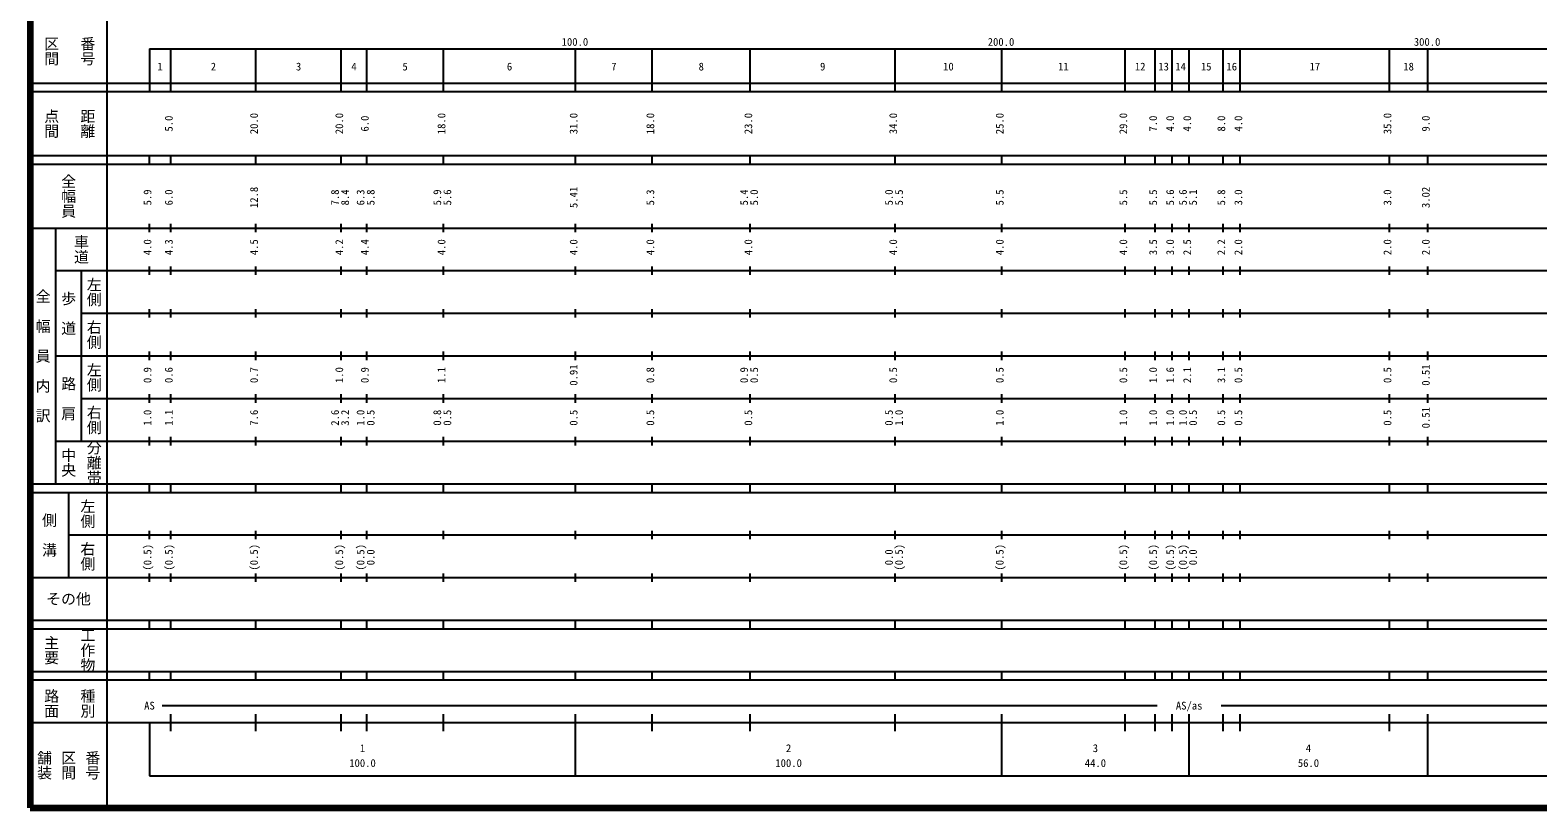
# Model space of a CAD drawing. Units: millimetres on the paper, enlarged 1000 times. Extents: x 40000 to 680000, y 20000 to 380000.
# Drawn here: x 40000 to 393832, y 20000 to 202409 of the extents above; entities that cross this region are included whole.
import ezdxf
from ezdxf.enums import TextEntityAlignment as Align

# ---------------------------------------------------------------- set-up
doc = ezdxf.new("R2010")
doc.units = ezdxf.units.MM
doc.header["$LTSCALE"] = 1000
doc.layers.add('M-TTL', color=2, linetype='Continuous', lineweight=140)
doc.layers.add('M-TTL-BAND', color=7, linetype='Continuous', lineweight=25)
doc.styles.add('@ＭＳ ゴシック', font='')
doc.styles.add('ＭＳ ゴシック', font='')
doc.styles.get('@ＭＳ ゴシック').set_extended_font_data('@MS Gothic')
doc.styles.get('ＭＳ ゴシック').set_extended_font_data('MS Gothic')

msp = doc.modelspace()

# ---------------------------------------------------------------- linework, layer by layer
at = {"layer": 'M-TTL'}
for p, q in [((40000, 380000), (40000, 20000)), ((40000, 20000), (680000, 20000))]:
    msp.add_line(p, q, dxfattribs=at)
at = {"layer": 'M-TTL-BAND'}
for p, q in [((58000, 370000), (58000, 20000)), ((68000, 198000), (579000, 198000)), ((68000, 198000), (68000, 188000)), ((73000, 188000), (73000, 198000)), ((93000, 188000), (93000, 198000)), ((113000, 188000), (113000, 198000)), ((119000, 188000), (119000, 198000)), ((137000, 188000), (137000, 198000)), ((168000, 188000), (168000, 198000)), ((186000, 188000), (186000, 198000)), ((209000, 188000), (209000, 198000)), ((243000, 188000), (243000, 198000)), ((268000, 188000), (268000, 198000)), ((297000, 188000), (297000, 198000)), ((304000, 188000), (304000, 198000)), ((308000, 188000), (308000, 198000)), ((312000, 188000), (312000, 198000)), ((320000, 188000), (320000, 198000)), ((324000, 188000), (324000, 198000)), ((359000, 188000), (359000, 198000)), ((368000, 188000), (368000, 198000)), ((40000, 190000), (579000, 190000)), ((40000, 188000), (579000, 188000)), ((40000, 173000), (579000, 173000)), ((40000, 171000), (579000, 171000)), ((68000, 171000), (68000, 173000)), ((73000, 171000), (73000, 173000)), ((93000, 171000), (93000, 173000)), ((113000, 171000), (113000, 173000)), ((119000, 171000), (119000, 173000)), ((137000, 171000), (137000, 173000)), ((168000, 171000), (168000, 173000)), ((186000, 171000), (186000, 173000)), ((209000, 171000), (209000, 173000)), ((243000, 171000), (243000, 173000)), ((268000, 171000), (268000, 173000)), ((297000, 171000), (297000, 173000)), ((304000, 171000), (304000, 173000)), ((308000, 171000), (308000, 173000)), ((312000, 171000), (312000, 173000)), ((320000, 171000), (320000, 173000)), ((324000, 171000), (324000, 173000)), ((359000, 171000), (359000, 173000)), ((368000, 171000), (368000, 173000)), ((40000, 156000), (579000, 156000)), ((46000, 96000), (46000, 156000)), ((68000, 155000), (68000, 157000)), ((73000, 155000), (73000, 157000)), ((93000, 155000), (93000, 157000)), ((113000, 155000), (113000, 157000)), ((119000, 155000), (119000, 157000)), ((137000, 155000), (137000, 157000)), ((168000, 155000), (168000, 157000)), ((186000, 155000), (186000, 157000)), ((209000, 155000), (209000, 157000)), ((243000, 155000), (243000, 157000)), ((268000, 155000), (268000, 157000)), ((297000, 155000), (297000, 157000)), ((304000, 155000), (304000, 157000)), ((308000, 155000), (308000, 157000)), ((312000, 155000), (312000, 157000)), ((320000, 155000), (320000, 157000)), ((324000, 155000), (324000, 157000)), ((359000, 155000), (359000, 157000)), ((368000, 155000), (368000, 157000)), ((46000, 146000), (579000, 146000)), ((52000, 146000), (52000, 106000)), ((68000, 145000), (68000, 147000)), ((73000, 145000), (73000, 147000)), ((93000, 145000), (93000, 147000)), ((113000, 145000), (113000, 147000)), ((119000, 145000), (119000, 147000)), ((137000, 145000), (137000, 147000)), ((168000, 145000), (168000, 147000)), ((186000, 145000), (186000, 147000)), ((209000, 145000), (209000, 147000)), ((243000, 145000), (243000, 147000)), ((268000, 145000), (268000, 147000)), ((297000, 145000), (297000, 147000)), ((304000, 145000), (304000, 147000)), ((308000, 145000), (308000, 147000)), ((312000, 145000), (312000, 147000)), ((320000, 145000), (320000, 147000)), ((324000, 145000), (324000, 147000)), ((359000, 145000), (359000, 147000)), ((368000, 145000), (368000, 147000)), ((52000, 136000), (579000, 136000)), ((68000, 135000), (68000, 137000)), ((73000, 135000), (73000, 137000)), ((93000, 135000), (93000, 137000)), ((113000, 135000), (113000, 137000)), ((119000, 135000), (119000, 137000)), ((137000, 135000), (137000, 137000)), ((168000, 135000), (168000, 137000)), ((186000, 135000), (186000, 137000)), ((209000, 135000), (209000, 137000)), ((243000, 135000), (243000, 137000)), ((268000, 135000), (268000, 137000)), ((297000, 135000), (297000, 137000)), ((304000, 135000), (304000, 137000)), ((308000, 135000), (308000, 137000)), ((312000, 135000), (312000, 137000)), ((320000, 135000), (320000, 137000)), ((324000, 135000), (324000, 137000)), ((359000, 135000), (359000, 137000)), ((368000, 135000), (368000, 137000)), ((46000, 126000), (579000, 126000)), ((68000, 125000), (68000, 127000)), ((73000, 125000), (73000, 127000)), ((93000, 125000), (93000, 127000)), ((113000, 125000), (113000, 127000)), ((119000, 125000), (119000, 127000)), ((137000, 125000), (137000, 127000)), ((168000, 125000), (168000, 127000)), ((186000, 125000), (186000, 127000)), ((209000, 125000), (209000, 127000)), ((243000, 125000), (243000, 127000)), ((268000, 125000), (268000, 127000)), ((297000, 125000), (297000, 127000)), ((304000, 125000), (304000, 127000)), ((308000, 125000), (308000, 127000)), ((312000, 125000), (312000, 127000)), ((320000, 125000), (320000, 127000)), ((324000, 125000), (324000, 127000)), ((359000, 125000), (359000, 127000)), ((368000, 125000), (368000, 127000)), ((68000, 115000), (68000, 117000)), ((73000, 115000), (73000, 117000)), ((93000, 115000), (93000, 117000)), ((113000, 115000), (113000, 117000)), ((119000, 115000), (119000, 117000)), ((137000, 115000), (137000, 117000)), ((168000, 115000), (168000, 117000)), ((186000, 115000), (186000, 117000)), ((209000, 115000), (209000, 117000)), ((243000, 115000), (243000, 117000)), ((268000, 115000), (268000, 117000)), ((297000, 115000), (297000, 117000)), ((304000, 115000), (304000, 117000)), ((308000, 115000), (308000, 117000)), ((312000, 115000), (312000, 117000)), ((320000, 115000), (320000, 117000)), ((324000, 115000), (324000, 117000)), ((359000, 115000), (359000, 117000)), ((368000, 115000), (368000, 117000)), ((52000, 116000), (579000, 116000)), ((68000, 105000), (68000, 107000)), ((73000, 105000), (73000, 107000)), ((93000, 105000), (93000, 107000)), ((113000, 105000), (113000, 107000)), ((119000, 105000), (119000, 107000)), ((137000, 105000), (137000, 107000)), ((168000, 105000), (168000, 107000)), ((186000, 105000), (186000, 107000)), ((209000, 105000), (209000, 107000)), ((243000, 105000), (243000, 107000)), ((268000, 105000), (268000, 107000)), ((297000, 105000), (297000, 107000)), ((304000, 105000), (304000, 107000)), ((308000, 105000), (308000, 107000)), ((312000, 105000), (312000, 107000)), ((320000, 105000), (320000, 107000)), ((324000, 105000), (324000, 107000)), ((359000, 105000), (359000, 107000)), ((368000, 105000), (368000, 107000)), ((46000, 106000), (579000, 106000)), ((40000, 96000), (579000, 96000)), ((68000, 94000), (68000, 96000)), ((73000, 94000), (73000, 96000)), ((93000, 94000), (93000, 96000)), ((113000, 94000), (113000, 96000)), ((119000, 94000), (119000, 96000)), ((137000, 94000), (137000, 96000)), ((168000, 94000), (168000, 96000)), ((186000, 94000), (186000, 96000)), ((209000, 94000), (209000, 96000)), ((243000, 94000), (243000, 96000)), ((268000, 94000), (268000, 96000)), ((297000, 94000), (297000, 96000)), ((304000, 94000), (304000, 96000)), ((308000, 94000), (308000, 96000)), ((312000, 94000), (312000, 96000)), ((320000, 94000), (320000, 96000)), ((324000, 94000), (324000, 96000)), ((359000, 94000), (359000, 96000)), ((368000, 94000), (368000, 96000)), ((40000, 94000), (579000, 94000)), ((49000, 94000), (49000, 74000)), ((68000, 83000), (68000, 85000)), ((73000, 83000), (73000, 85000)), ((93000, 83000), (93000, 85000)), ((113000, 83000), (113000, 85000)), ((119000, 83000), (119000, 85000)), ((137000, 83000), (137000, 85000)), ((168000, 83000), (168000, 85000)), ((186000, 83000), (186000, 85000)), ((209000, 83000), (209000, 85000)), ((243000, 83000), (243000, 85000)), ((268000, 83000), (268000, 85000)), ((297000, 83000), (297000, 85000)), ((304000, 83000), (304000, 85000)), ((308000, 83000), (308000, 85000)), ((312000, 83000), (312000, 85000)), ((320000, 83000), (320000, 85000)), ((324000, 83000), (324000, 85000)), ((359000, 83000), (359000, 85000)), ((368000, 83000), (368000, 85000)), ((49000, 84000), (579000, 84000)), ((68000, 73000), (68000, 75000)), ((73000, 73000), (73000, 75000)), ((93000, 73000), (93000, 75000)), ((113000, 73000), (113000, 75000)), ((119000, 73000), (119000, 75000)), ((137000, 73000), (137000, 75000)), ((168000, 73000), (168000, 75000)), ((186000, 73000), (186000, 75000)), ((209000, 73000), (209000, 75000)), ((243000, 73000), (243000, 75000)), ((268000, 73000), (268000, 75000)), ((297000, 73000), (297000, 75000)), ((304000, 73000), (304000, 75000)), ((308000, 73000), (308000, 75000)), ((312000, 73000), (312000, 75000)), ((320000, 73000), (320000, 75000)), ((324000, 73000), (324000, 75000)), ((359000, 73000), (359000, 75000)), ((368000, 73000), (368000, 75000)), ((40000, 74000), (579000, 74000)), ((40000, 64000), (579000, 64000)), ((68000, 62000), (68000, 64000)), ((73000, 62000), (73000, 64000)), ((93000, 62000), (93000, 64000)), ((113000, 62000), (113000, 64000)), ((119000, 62000), (119000, 64000)), ((137000, 62000), (137000, 64000)), ((168000, 62000), (168000, 64000)), ((186000, 62000), (186000, 64000)), ((209000, 62000), (209000, 64000)), ((243000, 62000), (243000, 64000)), ((268000, 62000), (268000, 64000)), ((297000, 62000), (297000, 64000)), ((304000, 62000), (304000, 64000)), ((308000, 62000), (308000, 64000)), ((312000, 62000), (312000, 64000)), ((320000, 62000), (320000, 64000)), ((324000, 62000), (324000, 64000)), ((359000, 62000), (359000, 64000)), ((368000, 62000), (368000, 64000)), ((40000, 62000), (579000, 62000)), ((40000, 52000), (579000, 52000)), ((40000, 50000), (579000, 50000)), ((68000, 50000), (68000, 52000)), ((73000, 50000), (73000, 52000)), ((93000, 50000), (93000, 52000)), ((113000, 50000), (113000, 52000)), ((119000, 50000), (119000, 52000)), ((137000, 50000), (137000, 52000)), ((168000, 50000), (168000, 52000)), ((186000, 50000), (186000, 52000)), ((209000, 50000), (209000, 52000)), ((243000, 50000), (243000, 52000)), ((268000, 50000), (268000, 52000)), ((297000, 50000), (297000, 52000)), ((304000, 50000), (304000, 52000)), ((308000, 50000), (308000, 52000)), ((312000, 50000), (312000, 52000)), ((320000, 50000), (320000, 52000)), ((324000, 50000), (324000, 52000)), ((359000, 50000), (359000, 52000)), ((368000, 50000), (368000, 52000)), ((71000, 44000), (304500, 44000)), ((319500, 44000), (565000, 44000)), ((40000, 40000), (579000, 40000)), ((68000, 40000), (68000, 27500)), ((73000, 38000), (73000, 42000)), ((93000, 38000), (93000, 42000)), ((113000, 38000), (113000, 42000)), ((119000, 38000), (119000, 42000)), ((137000, 38000), (137000, 42000)), ((168000, 27500), (168000, 42000)), ((186000, 38000), (186000, 42000)), ((209000, 38000), (209000, 42000)), ((243000, 38000), (243000, 42000)), ((268000, 27500), (268000, 42000)), ((297000, 38000), (297000, 42000)), ((304000, 38000), (304000, 42000)), ((308000, 38000), (308000, 42000)), ((312000, 27500), (312000, 42000)), ((320000, 38000), (320000, 42000)), ((324000, 38000), (324000, 42000)), ((359000, 38000), (359000, 42000)), ((368000, 27500), (368000, 42000)), ((68000, 27500), (579000, 27500))]:
    msp.add_line(p, q, dxfattribs=at)

# ---------------------------------------------------------------- texts
at = {"layer": 'M-TTL-BAND', "style": '@ＭＳ ゴシック'}
for s, p in [('区間', (45000, 197500)), ('番号', (53500, 197500)), ('点間', (45000, 180500)), ('距離', (53500, 180500)), ('全幅員', (49000, 163500)), ('車道', (52000, 151000)), ('全\u3000幅\u3000員\u3000内\u3000訳', (43000, 126000)), ('左側', (55000, 141000)), ('歩\u3000道', (49000, 136000)), ('右側', (55000, 131000)), ('左側', (55000, 121000)), ('路\u3000肩', (49000, 116000)), ('右側', (55000, 111000)), ('中央', (49000, 101000)), ('分離帯', (55000, 101000)), ('左側', (53500, 89000)), ('側\u3000溝', (44500, 84000)), ('右側', (53500, 79000)), ('主要', (45000, 57000)), ('工作物', (53500, 57000)), ('路面', (45000, 44500)), ('種別', (53500, 44500)), ('舗装', (43333, 30000)), ('区間', (49000, 30000)), ('番号', (54667, 30000))]:
    msp.add_text(s, height=2566, rotation=270, dxfattribs=at).set_placement(p, align=Align.MIDDLE_CENTER)
at = {"layer": 'M-TTL-BAND', "style": 'ＭＳ ゴシック'}
for s, p in [('100.0', (167844, 198195)), ('200.0', (267844, 198195)), ('300.0', (367844, 198195)), ('1', (70500, 192405)), ('2', (83000, 192405)), ('3', (103000, 192405)), ('4', (116000, 192405)), ('5', (128000, 192405)), ('6', (152500, 192405)), ('7', (177000, 192405)), ('8', (197500, 192405)), ('9', (226000, 192405)), ('10', (255500, 192405)), ('11', (282500, 192405)), ('12', (300500, 192405)), ('13', (306000, 192405)), ('14', (310000, 192405)), ('15', (316000, 192405)), ('16', (322000, 192405)), ('17', (341500, 192405)), ('18', (363500, 192405)), ('AS', (68000, 42500)), ('AS/as', (312000, 42500)), ('1', (118000, 32523)), ('2', (218000, 32523)), ('3', (290000, 32523)), ('4', (340000, 32523)), ('100.0', (118000, 29033)), ('100.0', (218000, 29033)), ('44.0', (290000, 29033)), ('56.0', (340000, 29033))]:
    msp.add_text(s, height=1833, dxfattribs=at).set_placement(p, align=Align.BOTTOM_CENTER)
for s, p in [('5.0', (74000, 180500)), ('20.0', (94000, 180500)), ('20.0', (114000, 180500)), ('6.0', (120000, 180500)), ('18.0', (138000, 180500)), ('31.0', (169000, 180500)), ('18.0', (187000, 180500)), ('23.0', (210000, 180500)), ('34.0', (244000, 180500)), ('25.0', (269000, 180500)), ('29.0', (298000, 180500)), ('7.0', (305000, 180500)), ('4.0', (309000, 180500)), ('4.0', (313000, 180500)), ('8.0', (321000, 180500)), ('4.0', (325000, 180500)), ('35.0', (360000, 180500)), ('9.0', (369000, 180500)), ('5.9', (69000, 163174)), ('6.0', (74000, 163174)), ('12.8', (94000, 163174)), ('7.8', (113000, 163174)), ('8.4', (115370, 163174)), ('6.3', (119000, 163174)), ('5.8', (121370, 163174)), ('5.9', (137000, 163174)), ('5.6', (139370, 163174)), ('5.41', (169000, 163174)), ('5.3', (187000, 163174)), ('5.4', (209000, 163174)), ('5.0', (211370, 163174)), ('5.0', (243000, 163174)), ('5.5', (245370, 163174)), ('5.5', (269000, 163174)), ('5.5', (298000, 163174)), ('5.5', (305000, 163174)), ('5.6', (309000, 163174)), ('5.6', (312000, 163174)), ('5.1', (314370, 163174)), ('5.8', (321000, 163174)), ('3.0', (325000, 163174)), ('3.0', (360000, 163174)), ('3.02', (369000, 163174)), ('4.0', (69000, 151500)), ('4.3', (74000, 151500)), ('4.5', (94000, 151500)), ('4.2', (114000, 151500)), ('4.4', (120000, 151500)), ('4.0', (138000, 151500)), ('4.0', (169000, 151500)), ('4.0', (187000, 151500)), ('4.0', (210000, 151500)), ('4.0', (244000, 151500)), ('4.0', (269000, 151500)), ('4.0', (298000, 151500)), ('3.5', (305000, 151500)), ('3.0', (309000, 151500)), ('2.5', (313000, 151500)), ('2.2', (321000, 151500)), ('2.0', (325000, 151500)), ('2.0', (360000, 151500)), ('2.0', (369000, 151500)), ('0.91', (169000, 121500)), ('0.51', (369000, 121500)), ('0.9', (69000, 121500)), ('0.6', (74000, 121500)), ('0.7', (94000, 121500)), ('1.0', (114000, 121500)), ('0.9', (120000, 121500)), ('1.1', (138000, 121500)), ('0.8', (187000, 121500)), ('0.9', (209000, 121500)), ('0.5', (211370, 121500)), ('0.5', (244000, 121500)), ('0.5', (269000, 121500)), ('0.5', (298000, 121500)), ('1.0', (305000, 121500)), ('1.6', (309000, 121500)), ('2.1', (313000, 121500)), ('3.1', (321000, 121500)), ('0.5', (325000, 121500)), ('0.5', (360000, 121500)), ('1.0', (69000, 111500)), ('1.1', (74000, 111500)), ('7.6', (94000, 111500)), ('2.6', (113000, 111500)), ('3.2', (115370, 111500)), ('1.0', (119000, 111500)), ('0.8', (137000, 111500)), ('1.0', (245370, 111500)), ('1.0', (269000, 111500)), ('1.0', (298000, 111500)), ('1.0', (305000, 111500)), ('1.0', (309000, 111500)), ('1.0', (312000, 111500)), ('0.51', (369000, 111500)), ('0.5', (121370, 111500)), ('0.5', (139370, 111500)), ('0.5', (169000, 111500)), ('0.5', (187000, 111500)), ('0.5', (210000, 111500)), ('0.5', (243000, 111500)), ('0.5', (314370, 111500)), ('0.5', (321000, 111500)), ('0.5', (325000, 111500)), ('0.5', (360000, 111500)), ('(0.5)', (69000, 78764)), ('(0.5)', (74000, 78764)), ('(0.5)', (94000, 78764)), ('(0.5)', (114000, 78764)), ('(0.5)', (119000, 78764)), ('(0.5)', (245370, 78764)), ('(0.5)', (269000, 78764)), ('(0.5)', (298000, 78764)), ('(0.5)', (305000, 78764)), ('(0.5)', (309000, 78764)), ('(0.5)', (312000, 78764)), ('0.0', (121370, 78764)), ('0.0', (243000, 78764)), ('0.0', (314370, 78764))]:
    msp.add_text(s, height=1833, rotation=90, dxfattribs=at).set_placement(p, align=Align.BOTTOM_CENTER)
msp.add_text('その他', height=2566, dxfattribs=at).set_placement((49000, 69000), align=Align.MIDDLE_CENTER)

doc.saveas('drawing.dxf')
